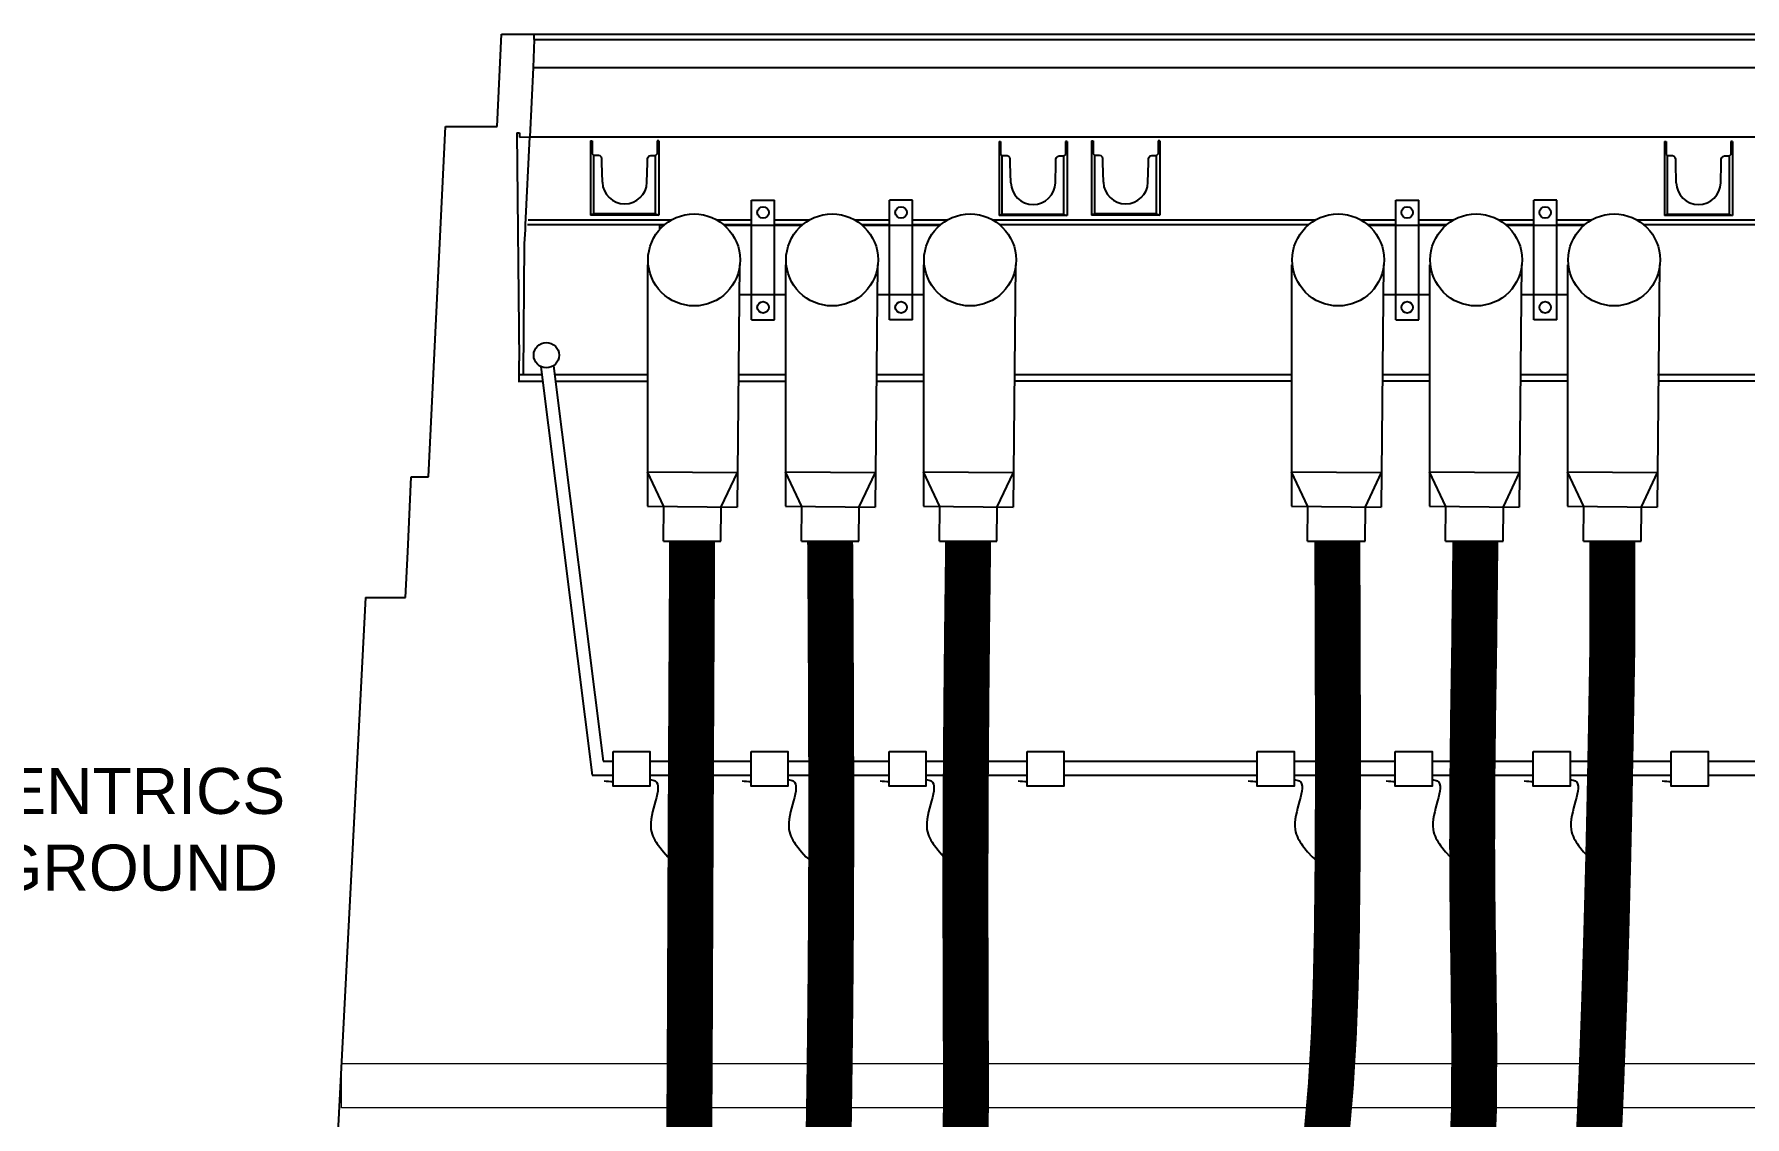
# Model space of a CAD drawing. Header units: feet. Extents: x -208 to 2089, y -974 to 342.
# Drawn here: x 1297.5 to 1371.9, y -518.2 to -471.1 of the extents above; entities that cross this region are included whole.
import ezdxf
from ezdxf import colors
from ezdxf.entities.mleader import LeaderData, LeaderLine
from ezdxf.math import Vec2, Vec3

# ---------------------------------------------------------------- set-up
doc = ezdxf.new("R2010")
doc.units = ezdxf.units.FT
doc.header["$MEASUREMENT"] = 0
for name, color, linetype in [('CABLE', 2, 'Continuous'), ('EQUIPMENT', 6, 'Continuous'), ('TEXT', 1, 'Continuous')]:
    doc.layers.add(name, color=color, linetype=linetype)
doc.layers.add('CONDUIT', color=6, linetype='Continuous', lineweight=18)
doc.styles.add('NEI-A', font='arial.ttf', dxfattribs={"height": 0.1})

msp = doc.modelspace()

# ---------------------------------------------------------------- linework, layer by layer
at = {"layer": 'CABLE', "const_width": 2}
for points in [[(1326.12453, -493.12846), (1326.11824, -494.29594), (1326.11272, -495.32433), (1326.10788, -496.2298), (1326.10363, -497.02853), (1326.09988, -497.7367), (1326.09654, -498.37048), (1326.09353, -498.94605), (1326.09076, -499.47957), (1326.08815, -499.98507), (1326.08567, -500.46795), (1326.0833, -500.93144), (1326.08104, -501.37877), (1326.07886, -501.81319), (1326.07674, -502.23794), (1326.07468, -502.65625), (1326.07265, -503.07136), (1326.07064, -503.48596), (1326.06865, -503.90061), (1326.06668, -504.31529), (1326.06474, -504.73002), (1326.06281, -505.14479), (1326.0609, -505.5596), (1326.05902, -505.97447), (1326.05716, -506.38938), (1326.05532, -506.80434), (1326.05351, -507.21935), (1326.05172, -507.63441), (1326.04995, -508.04952), (1326.0482, -508.46468), (1326.04648, -508.87989), (1326.04477, -509.29515), (1326.04309, -509.71046), (1326.04142, -510.12582), (1326.03977, -510.54122), (1326.03812, -510.95666), (1326.03647, -511.37213), (1326.03482, -511.78762), (1326.03315, -512.20313), (1326.03146, -512.61865), (1326.02975, -513.03417), (1326.02801, -513.44969), (1326.02622, -513.8652), (1326.02439, -514.28069), (1326.0225, -514.69615), (1326.02055, -515.11157), (1326.01852, -515.52695), (1326.01642, -515.94227), (1326.01422, -516.35754), (1326.01193, -516.77273), (1326.00954, -517.18785), (1326.00704, -517.60287), (1326.00441, -518.01781), (1326.00166, -518.43263), (1325.99877, -518.84735), (1325.99574, -519.26195)], [(1332.12453, -493.12846), (1332.14652, -496.72293), (1332.1612, -499.88274), (1332.16934, -502.65847), (1332.1717, -505.10073), (1332.16905, -507.26012), (1332.16214, -509.18722), (1332.15175, -510.93264), (1332.13864, -512.54696), (1332.12352, -514.07246), (1332.10685, -515.51807), (1332.08905, -516.88438), (1332.07053, -518.17198), (1332.0517, -519.38148)], [(1338.12453, -493.12846), (1338.07996, -496.78899), (1338.0478, -499.99336), (1338.02626, -502.78394), (1338.0135, -505.20308), (1338.00772, -507.29312), (1338.0071, -509.09642), (1338.00982, -510.65534), (1338.01407, -512.01222), (1338.01829, -513.20574), (1338.02197, -514.25981), (1338.02485, -515.19469), (1338.02666, -516.03062), (1338.02716, -516.78784), (1338.02607, -517.4866), (1338.02315, -518.14714), (1338.01813, -518.7897), (1338.01076, -519.43121)], [(1354.17819, -493.12846), (1354.18799, -497.06869), (1354.19614, -499.24262), (1354.20103, -501.41975), (1354.20103, -503.60168), (1354.19449, -505.79002), (1354.17978, -507.98638), (1354.1538, -510.19144), (1354.10594, -512.40138), (1354.02319, -514.6109), (1353.89257, -516.8147), (1353.70107, -519.00749), (1353.43571, -521.18398)], [(1360.17819, -493.12846), (1360.12492, -497.76197), (1360.07883, -500.62997), (1360.04708, -503.50274), (1360.03687, -506.38268), (1360.05535, -509.27218), (1360.09863, -512.17133), (1360.1311, -515.07373), (1360.11153, -517.97178), (1359.99866, -520.85792)], [(1366.1287, -493.12846), (1366.1287, -497.95852), (1366.07601, -501.02521), (1366.01693, -504.10098), (1365.94827, -507.19036), (1365.86682, -510.29789), (1365.76939, -513.42811), (1365.65278, -516.58555), (1365.51374, -519.7747)]]:
    msp.add_lwpolyline(points, dxfattribs=at)
at = {"layer": 'CONDUIT'}
msp.add_lwpolyline([(1310.88299, -515.84249), (1415.45543, -515.84249), (1415.45543, -517.77948), (1310.88299, -517.77948)], close=True, dxfattribs=at)
at = {"layer": 'EQUIPMENT'}
for p, q in [((1317.64294, -475.09528), (1317.82971, -471.0819)), ((1317.82971, -471.0819), (1408.5492, -471.0819)), ((1319.253, -471.31515), (1319.20624, -472.52871)), ((1319.253, -471.31515), (1319.253, -471.0819)), ((1319.253, -471.31543), (1407.12592, -471.31543)), ((1319.20624, -472.52871), (1319.06651, -475.53882)), ((1319.20644, -472.52438), (1407.17272, -472.52983)), ((1314.65608, -490.33259), (1315.40286, -475.09556)), ((1315.40286, -475.09556), (1317.64294, -475.09528)), ((1318.50621, -475.37557), (1318.59974, -485.29241)), ((1318.50621, -475.37557), (1318.62298, -475.37557)), ((1318.62298, -475.37557), (1318.62298, -475.56206)), ((1318.62298, -475.56206), (1319.06651, -475.53882)), ((1318.87975, -479.36572), (1319.06651, -475.53882)), ((1319.06651, -475.53882), (1407.31239, -475.53882)), ((1321.71073, -475.72545), (1321.71046, -478.94556)), ((1321.71073, -475.72545), (1321.78073, -475.72517)), ((1321.78073, -475.72517), (1321.78073, -476.28519)), ((1324.60352, -475.72517), (1324.60352, -476.28519)), ((1324.67352, -475.72545), (1324.60352, -475.72517)), ((1324.67352, -475.72545), (1324.67352, -478.94556)), ((1339.46744, -475.74869), (1339.46717, -478.9688)), ((1339.46744, -475.74869), (1339.53745, -475.74841)), ((1339.53745, -475.74841), (1339.53745, -476.30843)), ((1342.36023, -475.74841), (1342.36023, -476.30843)), ((1342.43023, -475.74869), (1342.36023, -475.74841)), ((1342.43023, -475.74869), (1342.43023, -478.9688)), ((1343.49277, -475.72545), (1343.4925, -478.94556)), ((1343.49277, -475.72545), (1343.56277, -475.72517)), ((1343.56277, -475.72517), (1343.56277, -476.28519)), ((1346.38555, -475.72517), (1346.38555, -476.28519)), ((1346.45555, -475.72545), (1346.38555, -475.72517)), ((1346.45555, -475.72545), (1346.45555, -478.94556)), ((1368.39687, -475.74869), (1368.3966, -478.9688)), ((1368.39687, -475.74869), (1368.46688, -475.74841)), ((1368.46688, -475.74841), (1368.46688, -476.30843)), ((1371.28966, -475.74841), (1371.28966, -476.30843)), ((1371.35966, -475.74869), (1371.28966, -475.74841)), ((1371.35966, -475.74869), (1371.35966, -478.9688)), ((1321.78073, -476.28519), (1321.85046, -476.35519)), ((1322.06046, -476.35519), (1321.85046, -476.35519)), ((1321.85074, -476.37871), (1321.85046, -476.35519)), ((1321.85047, -478.8988), (1321.85074, -476.37871)), ((1322.13047, -476.37843), (1322.06046, -476.35519)), ((1322.17695, -476.42519), (1322.13047, -476.37843)), ((1322.20047, -476.49519), (1322.17695, -476.42519)), ((1322.20047, -476.68168), (1322.20047, -476.49519)), ((1322.22371, -477.52171), (1322.20047, -476.68168)), ((1324.16054, -477.52171), (1324.18378, -476.68168)), ((1324.18378, -476.49519), (1324.2073, -476.42519)), ((1324.18378, -476.68168), (1324.18378, -476.49519)), ((1324.2073, -476.42519), (1324.25378, -476.37843)), ((1324.25378, -476.37843), (1324.32379, -476.35519)), ((1324.32379, -476.35519), (1324.53379, -476.35519)), ((1324.53351, -476.37871), (1324.53379, -476.35519)), ((1324.53351, -478.8988), (1324.53351, -476.37871)), ((1324.60352, -476.28519), (1324.53379, -476.35519)), ((1339.53745, -476.30843), (1339.60717, -476.37843)), ((1339.81718, -476.37843), (1339.60717, -476.37843)), ((1339.60745, -476.40195), (1339.60717, -476.37843)), ((1339.60718, -478.92204), (1339.60745, -476.40195)), ((1339.88718, -476.40167), (1339.81718, -476.37843)), ((1339.93366, -476.44843), (1339.88718, -476.40167)), ((1339.95718, -476.51843), (1339.93366, -476.44843)), ((1339.95718, -476.70492), (1339.95718, -476.51843)), ((1339.98042, -477.54495), (1339.95718, -476.70492)), ((1341.91725, -477.54495), (1341.94049, -476.70492)), ((1341.94049, -476.51843), (1341.96401, -476.44843)), ((1341.94049, -476.70492), (1341.94049, -476.51843)), ((1341.96401, -476.44843), (1342.0105, -476.40167)), ((1342.0105, -476.40167), (1342.0805, -476.37843)), ((1342.0805, -476.37843), (1342.29051, -476.37843)), ((1342.29023, -476.40195), (1342.29051, -476.37843)), ((1342.29023, -478.92204), (1342.29023, -476.40195)), ((1342.36023, -476.30843), (1342.29051, -476.37843)), ((1343.56277, -476.28519), (1343.63249, -476.35519)), ((1343.8425, -476.35519), (1343.63249, -476.35519)), ((1343.63277, -476.37871), (1343.63249, -476.35519)), ((1343.6325, -478.8988), (1343.63277, -476.37871)), ((1343.9125, -476.37843), (1343.8425, -476.35519)), ((1343.95898, -476.42519), (1343.9125, -476.37843)), ((1343.98251, -476.49519), (1343.95898, -476.42519)), ((1343.98251, -476.68168), (1343.98251, -476.49519)), ((1344.00575, -477.52171), (1343.98251, -476.68168)), ((1345.94258, -477.52171), (1345.96582, -476.68168)), ((1345.96582, -476.49519), (1345.98934, -476.42519)), ((1345.96582, -476.68168), (1345.96582, -476.49519)), ((1345.98934, -476.42519), (1346.03582, -476.37843)), ((1346.03582, -476.37843), (1346.10582, -476.35519)), ((1346.10582, -476.35519), (1346.31583, -476.35519)), ((1346.31555, -476.37871), (1346.31583, -476.35519)), ((1346.31555, -478.8988), (1346.31555, -476.37871)), ((1346.38555, -476.28519), (1346.31583, -476.35519)), ((1368.46688, -476.30843), (1368.5366, -476.37843)), ((1368.74661, -476.37843), (1368.5366, -476.37843)), ((1368.53688, -476.40195), (1368.5366, -476.37843)), ((1368.53661, -478.92204), (1368.53688, -476.40195)), ((1368.81661, -476.40167), (1368.74661, -476.37843)), ((1368.86309, -476.44843), (1368.81661, -476.40167)), ((1368.88661, -476.51843), (1368.86309, -476.44843)), ((1368.88661, -476.70492), (1368.88661, -476.51843)), ((1368.90985, -477.54495), (1368.88661, -476.70492)), ((1370.84668, -477.54495), (1370.86992, -476.70492)), ((1370.86992, -476.51843), (1370.89344, -476.44843)), ((1370.86992, -476.70492), (1370.86992, -476.51843)), ((1370.89344, -476.44843), (1370.93992, -476.40167)), ((1370.93992, -476.40167), (1371.00993, -476.37843)), ((1371.00993, -476.37843), (1371.21993, -476.37843)), ((1371.21965, -476.40195), (1371.21993, -476.37843)), ((1371.21965, -478.92204), (1371.21965, -476.40195)), ((1371.28966, -476.30843), (1371.21993, -476.37843)), ((1321.85047, -478.8988), (1321.71046, -478.94556)), ((1324.67352, -478.94556), (1321.71046, -478.94556)), ((1324.53351, -478.8988), (1321.85047, -478.8988)), ((1324.53351, -478.8988), (1324.67352, -478.94556)), ((1328.70852, -483.49888), (1328.70852, -478.29888)), ((1328.70852, -478.29888), (1329.70852, -478.29888)), ((1329.70852, -483.49888), (1329.70852, -478.29888)), ((1335.70852, -478.29888), (1334.70852, -478.29888)), ((1334.70852, -483.49888), (1334.70852, -478.29888)), ((1335.70852, -483.49888), (1335.70852, -478.29888)), ((1339.60718, -478.92204), (1339.46717, -478.9688)), ((1342.29023, -478.92204), (1339.60718, -478.92204)), ((1342.29023, -478.92204), (1342.43023, -478.9688)), ((1343.6325, -478.8988), (1343.4925, -478.94556)), ((1346.45555, -478.94556), (1343.4925, -478.94556)), ((1346.31555, -478.8988), (1343.6325, -478.8988)), ((1346.31555, -478.8988), (1346.45555, -478.94556)), ((1356.71269, -483.49888), (1356.71269, -478.29888)), ((1356.71269, -478.29888), (1357.71269, -478.29888)), ((1357.71269, -483.49888), (1357.71269, -478.29888)), ((1363.71269, -478.29888), (1362.71269, -478.29888)), ((1362.71269, -483.49888), (1362.71269, -478.29888)), ((1363.71269, -483.49888), (1363.71269, -478.29888)), ((1368.53661, -478.92204), (1368.3966, -478.9688)), ((1371.21965, -478.92204), (1368.53661, -478.92204)), ((1371.21965, -478.92204), (1371.35966, -478.9688)), ((1318.83299, -480.20547), (1318.88144, -479.57572)), ((1318.88144, -479.57572), (1318.87975, -479.36572)), ((1324.92423, -479.36572), (1318.97299, -479.36572)), ((1318.99623, -479.15571), (1325.22804, -479.15571)), ((1327.189, -479.15571), (1328.70852, -479.15571)), ((1328.70852, -479.36572), (1327.49281, -479.36572)), ((1329.70852, -479.15571), (1331.22804, -479.15571)), ((1330.92423, -479.36572), (1329.70852, -479.36572)), ((1333.189, -479.15571), (1334.70852, -479.15571)), ((1334.70852, -479.36572), (1333.49281, -479.36572)), ((1335.70852, -479.15571), (1337.22804, -479.15571)), ((1336.92423, -479.36572), (1335.70852, -479.36572)), ((1339.17278, -479.15571), (1353.23221, -479.15571)), ((1342.43023, -478.9688), (1339.46717, -478.9688)), ((1352.9284, -479.36572), (1339.4954, -479.36572)), ((1355.19317, -479.15571), (1356.71269, -479.15571)), ((1356.71269, -479.36572), (1355.49698, -479.36572)), ((1357.71269, -479.15571), (1359.23221, -479.15571)), ((1358.9284, -479.36572), (1357.71269, -479.36572)), ((1361.19317, -479.15571), (1362.71269, -479.15571)), ((1362.71269, -479.36572), (1361.49698, -479.36572)), ((1363.71269, -479.15571), (1365.23221, -479.15571)), ((1364.9284, -479.36572), (1363.71269, -479.36572)), ((1367.18175, -479.15571), (1381.23639, -479.15571)), ((1380.93258, -479.36572), (1367.47507, -479.36572)), ((1371.35966, -478.9688), (1368.3966, -478.9688)), ((1318.7865, -485.87567), (1318.83299, -480.20547)), ((1324.18528, -481.10889), (1324.18528, -491.60889)), ((1328.18528, -481.10889), (1328.07892, -491.64819)), ((1330.18528, -481.10889), (1330.18528, -491.60889)), ((1334.18528, -481.10889), (1334.07892, -491.64819)), ((1336.18528, -481.10889), (1336.18528, -491.60889)), ((1340.18528, -481.10889), (1340.07892, -491.64819)), ((1352.18945, -481.10889), (1352.18945, -491.60889)), ((1356.18945, -481.10889), (1356.08309, -491.64819)), ((1358.18945, -481.10889), (1358.18945, -491.60889)), ((1362.18945, -481.10889), (1362.08309, -491.64819)), ((1364.18945, -481.10889), (1364.18945, -491.60889)), ((1368.18945, -481.10889), (1368.08309, -491.64819)), ((1328.70852, -483.49888), (1329.70852, -483.49888)), ((1335.70852, -483.49888), (1334.70852, -483.49888)), ((1356.71269, -483.49888), (1357.71269, -483.49888)), ((1363.71269, -483.49888), (1362.71269, -483.49888)), ((1318.60013, -486.18684), (1318.59974, -485.29241)), ((1319.55172, -485.54059), (1321.78216, -503.30148)), ((1320.09189, -485.50162), (1322.25089, -502.69365)), ((1319.63282, -486.18639), (1318.55526, -486.18686)), ((1318.57074, -485.87567), (1319.5938, -485.87567)), ((1320.13887, -485.87567), (1324.18528, -485.87567)), ((1324.18528, -486.18439), (1320.17786, -486.18615)), ((1330.18528, -486.18177), (1328.13408, -486.18267)), ((1328.13717, -485.87567), (1330.18528, -485.87567)), ((1336.18528, -486.17915), (1334.1341, -486.18004)), ((1334.13717, -485.87567), (1336.18528, -485.87567)), ((1352.18945, -486.17477), (1340.10638, -486.17742)), ((1340.13717, -485.87567), (1352.17614, -485.87567)), ((1358.18945, -486.17214), (1356.13834, -486.17304)), ((1356.14135, -485.87567), (1358.18945, -485.87567)), ((1364.18945, -486.16952), (1362.13837, -486.17042)), ((1362.14135, -485.87567), (1364.18945, -485.87567)), ((1368.10092, -485.87567), (1380.19362, -485.87567)), ((1380.19362, -486.16252), (1368.1262, -486.16517)), ((1313.76956, -493.59947), (1313.90957, -490.33259)), ((1313.90957, -490.33259), (1314.65608, -490.33259)), ((1324.18528, -490.10889), (1328.09405, -490.14834)), ((1324.88979, -491.616), (1324.18528, -490.10889)), ((1327.38954, -491.64123), (1328.09405, -490.14834)), ((1330.18528, -490.10889), (1334.09405, -490.14834)), ((1330.88979, -491.616), (1330.18528, -490.10889)), ((1333.38954, -491.64123), (1334.09405, -490.14834)), ((1336.18528, -490.10889), (1340.09405, -490.14834)), ((1336.88979, -491.616), (1336.18528, -490.10889)), ((1339.38954, -491.64123), (1340.09405, -490.14834)), ((1352.18945, -490.10889), (1356.09823, -490.14834)), ((1352.89397, -491.616), (1352.18945, -490.10889)), ((1355.39371, -491.64123), (1356.09823, -490.14834)), ((1358.18945, -490.10889), (1362.09823, -490.14834)), ((1358.89397, -491.616), (1358.18945, -490.10889)), ((1361.39371, -491.64123), (1362.09823, -490.14834)), ((1364.18945, -490.10889), (1368.09823, -490.14834)), ((1364.89397, -491.616), (1364.18945, -490.10889)), ((1367.39371, -491.64123), (1368.09823, -490.14834)), ((1324.18528, -491.60889), (1328.07892, -491.64819)), ((1324.87453, -493.12846), (1324.88979, -491.616)), ((1327.37453, -493.12846), (1327.38954, -491.64123)), ((1330.18528, -491.60889), (1334.07892, -491.64819)), ((1330.87453, -493.12846), (1330.88979, -491.616)), ((1333.37453, -493.12846), (1333.38954, -491.64123)), ((1336.18528, -491.60889), (1340.07892, -491.64819)), ((1336.87453, -493.12846), (1336.88979, -491.616)), ((1339.37453, -493.12846), (1339.38954, -491.64123)), ((1352.18945, -491.60889), (1356.08309, -491.64819)), ((1352.8787, -493.12846), (1352.89397, -491.616)), ((1355.3787, -493.12846), (1355.39371, -491.64123)), ((1358.18945, -491.60889), (1362.08309, -491.64819)), ((1358.8787, -493.12846), (1358.89397, -491.616)), ((1361.3787, -493.12846), (1361.39371, -491.64123)), ((1364.18945, -491.60889), (1368.08309, -491.64819)), ((1364.8787, -493.12846), (1364.89397, -491.616)), ((1367.3787, -493.12846), (1367.39371, -491.64123)), ((1313.66727, -495.58233), (1313.76956, -493.59947)), ((1324.87453, -493.12846), (1327.37453, -493.12846)), ((1330.87453, -493.12846), (1333.37453, -493.12846)), ((1336.87453, -493.12846), (1339.37453, -493.12846)), ((1352.8787, -493.12846), (1355.3787, -493.12846)), ((1358.8787, -493.12846), (1361.3787, -493.12846)), ((1364.8787, -493.12846), (1367.3787, -493.12846)), ((1311.92598, -495.58278), (1310.68945, -519.39629)), ((1311.92598, -495.58278), (1313.66727, -495.58233)), ((1322.25089, -502.69365), (1322.69092, -502.69365)), ((1324.29179, -502.69365), (1328.69092, -502.69365)), ((1330.29179, -502.69365), (1334.69092, -502.69365)), ((1336.29179, -502.69365), (1340.69092, -502.69365)), ((1342.29179, -502.69365), (1350.69509, -502.69365)), ((1352.29596, -502.69365), (1356.69509, -502.69365)), ((1358.29596, -502.69365), (1362.69509, -502.69365)), ((1364.29596, -502.69365), (1368.69509, -502.69365)), ((1370.29596, -502.69365), (1378.69926, -502.69365)), ((1321.78216, -503.30148), (1322.69092, -503.30148)), ((1324.29179, -503.30148), (1328.69092, -503.30148)), ((1330.29179, -503.30148), (1334.69092, -503.30148)), ((1336.29179, -503.30148), (1340.69092, -503.30148)), ((1342.29179, -503.30148), (1350.69509, -503.30148)), ((1352.29596, -503.30148), (1356.69509, -503.30148)), ((1358.29596, -503.30148), (1362.69509, -503.30148)), ((1364.29596, -503.30148), (1368.69509, -503.30148)), ((1370.29596, -503.30148), (1378.69926, -503.30148))]:
    msp.add_line(p, q, dxfattribs=at)
for points in [[(1324.88565, -479.39888), (1324.70852, -479.39888), (1324.70852, -479.57601)], [(1330.88565, -479.39888), (1327.5314, -479.39888)], [(1336.88565, -479.39888), (1333.5314, -479.39888)], [(1358.88982, -479.39888), (1355.53557, -479.39888)], [(1364.88982, -479.39888), (1361.53557, -479.39888)], [(1328.19338, -482.39888), (1330.20852, -482.39888)], [(1334.19338, -482.39888), (1336.20852, -482.39888)], [(1356.19756, -482.39888), (1358.21269, -482.39888)], [(1362.19756, -482.39888), (1364.21269, -482.39888)]]:
    msp.add_lwpolyline(points, dxfattribs=at)
for points in [[(1322.69092, -502.27637), (1324.29179, -502.27637), (1324.29179, -503.79103), (1322.69092, -503.79103)], [(1328.69092, -502.27637), (1330.29179, -502.27637), (1330.29179, -503.79103), (1328.69092, -503.79103)], [(1334.69092, -502.27637), (1336.29179, -502.27637), (1336.29179, -503.79103), (1334.69092, -503.79103)], [(1340.69092, -502.27637), (1342.29179, -502.27637), (1342.29179, -503.79103), (1340.69092, -503.79103)], [(1350.69509, -502.27637), (1352.29596, -502.27637), (1352.29596, -503.79103), (1350.69509, -503.79103)], [(1356.69509, -502.27637), (1358.29596, -502.27637), (1358.29596, -503.79103), (1356.69509, -503.79103)], [(1362.69509, -502.27637), (1364.29596, -502.27637), (1364.29596, -503.79103), (1362.69509, -503.79103)], [(1368.69509, -502.27637), (1370.29596, -502.27637), (1370.29596, -503.79103), (1368.69509, -503.79103)]]:
    msp.add_lwpolyline(points, close=True, dxfattribs=at)
for centre, radius in [((1326.20852, -480.89888), 2), ((1329.20852, -478.83701), 0.25), ((1332.20852, -480.89888), 2), ((1335.20852, -478.83701), 0.25), ((1338.20852, -480.89888), 2), ((1354.21269, -480.89888), 2), ((1357.21269, -478.83701), 0.25), ((1360.21269, -480.89888), 2), ((1363.21269, -478.83701), 0.25), ((1366.21269, -480.89888), 2), ((1329.20852, -482.96076), 0.25), ((1335.20852, -482.96076), 0.25), ((1357.21269, -482.96076), 0.25), ((1363.21269, -482.96076), 0.25), ((1319.78723, -485.04175), 0.55163)]:
    msp.add_circle(centre, radius, dxfattribs=at)
for centre in [(1323.19213, -477.4944), (1340.94884, -477.51764), (1344.97417, -477.4944), (1369.87827, -477.51764)]:
    msp.add_arc(centre, 0.9688, 181.615638, 358.3677953, dxfattribs=at)
for points in [[(1324.29179, -503.49996), (1324.38335, -503.50652), (1325.01084, -503.64851), (1323.97093, -505.31193), (1327.06211, -510.1569), (1326.58023, -501.40497), (1326.12453, -493.12846)], [(1330.29179, -503.49996), (1330.38335, -503.50652), (1331.01084, -503.64851), (1329.97093, -505.31193), (1333.06211, -510.1569), (1332.58023, -501.40497), (1332.12453, -493.12846)], [(1336.29179, -503.49996), (1336.38335, -503.50652), (1337.01084, -503.64851), (1335.97093, -505.31193), (1339.06211, -510.1569), (1338.58023, -501.40497), (1338.12453, -493.12846)], [(1352.29596, -503.49996), (1352.38752, -503.50652), (1353.01501, -503.64851), (1351.9751, -505.31193), (1355.06629, -510.1569), (1354.58441, -501.40497), (1354.1287, -493.12846)], [(1358.29596, -503.49996), (1358.38752, -503.50652), (1359.01501, -503.64851), (1357.9751, -505.31193), (1361.06629, -510.1569), (1360.58441, -501.40497), (1360.1287, -493.12846)], [(1364.29596, -503.49996), (1364.38752, -503.50652), (1365.01501, -503.64851), (1363.9751, -505.31193), (1367.06629, -510.1569), (1366.58441, -501.40497), (1366.1287, -493.12846)]]:
    msp.add_open_spline(points, degree=3, knots=[1.92478552, 1.92478552, 1.92478552, 1.92478552, 2.22430804, 4.34550598, 5.11052586, 18.42842856, 18.42842856, 18.42842856, 18.42842856], dxfattribs=at)
for points in [[(1322.29262, -503.55884), (1322.42421, -503.5663), (1322.5558, -503.57376), (1322.69092, -503.57843)], [(1328.29262, -503.55884), (1328.42421, -503.5663), (1328.5558, -503.57376), (1328.69092, -503.57843)], [(1334.29262, -503.55884), (1334.42421, -503.5663), (1334.5558, -503.57376), (1334.69092, -503.57843)], [(1340.29262, -503.55884), (1340.42421, -503.5663), (1340.5558, -503.57376), (1340.69092, -503.57843)], [(1350.29679, -503.55884), (1350.42838, -503.5663), (1350.55997, -503.57376), (1350.69509, -503.57843)], [(1356.29679, -503.55884), (1356.42838, -503.5663), (1356.55997, -503.57376), (1356.69509, -503.57843)], [(1362.29679, -503.55884), (1362.42838, -503.5663), (1362.55997, -503.57376), (1362.69509, -503.57843)], [(1368.29679, -503.55884), (1368.42838, -503.5663), (1368.55997, -503.57376), (1368.69509, -503.57843)]]:
    msp.add_open_spline(points, degree=3, dxfattribs=at)

# ---------------------------------------------------------------- texts
at = {"layer": 'TEXT', "insert": (1293.21893, -502.99203), "char_height": 2, "attachment_point": 2, "style": 'NEI-A'}
msp.add_mtext_dynamic_manual_height_columns('CABLE CONCENTRICS BONDED TO GROUND BUS', width=31.334284, gutter_width=1, heights=[0], dxfattribs=at)

# ---------------------------------------------------------------- leaders
at = {"layer": 'TEXT'}
ml = msp.add_multileader_mtext('Standard', dxfattribs=at)
ml.set_content('7#8 COPPER CLAD STEEL STRANDED GROUND RING', color=256, style='NEI-A')
ml.set_leader_properties()
ml.build(insert=Vec2(0, 0))
ml.multileader.update_dxf_attribs({"dogleg_length": 0.0625, "arrow_head_size": 2.14436, "scale": 20})
ctx = ml.context
ctx.base_point, ctx.scale, ctx.char_height, ctx.arrow_head_size, ctx.landing_gap_size, ctx.plane_origin = Vec3(1079.78061, -491.31979), 20, 2, 2.14436, 1.28662, Vec3(1032.74096, -533.77717)
notes = []
notes.append((ctx, [(0, (1, 1, 0), (1078.70843, -491.31979), (1, 0), 1.07218, [(0, [(1072.34055, -502.99793)], 0, [])])]))
ctx.mtext.insert, ctx.mtext.width, ctx.mtext.defined_height, ctx.mtext.line_spacing_factor, ctx.mtext.flow_direction = Vec3(1081.06723, -490.30274), 25.6320738, 4.77359, 0.9, 5
ml = msp.add_multileader_mtext('Standard', dxfattribs=at)
ml.set_content('(TYP.) 10\' BY 3/4" GROUND ROD CONNECTION', color=256, style='NEI-A')
ml.set_leader_properties()
ml.build(insert=Vec2(0, 0))
ml.multileader.update_dxf_attribs({"dogleg_length": 0.0625, "arrow_head_size": 2.14436, "scale": 20})
ctx = ml.context
ctx.base_point, ctx.scale, ctx.char_height, ctx.arrow_head_size, ctx.landing_gap_size, ctx.plane_origin = Vec3(1001.23514, -495.93438), 20, 2, 2.14436, 1.28662, Vec3(952.98743, -534.09883)
notes.append((ctx, [(0, (1, 1, 0), (1000.16296, -495.93438), (1, 0), 1.07218, [(0, [(992.58701, -503.31959)], 0, [])])]))
ctx.mtext.insert, ctx.mtext.width, ctx.mtext.defined_height, ctx.mtext.line_spacing_factor, ctx.mtext.flow_direction = Vec3(1002.52175, -494.91733), 23.5393744, 4.59906, 0.9, 5
ml = msp.add_multileader_mtext('Standard', dxfattribs=at)
ml.set_content('"TEE" GROUND\\PCONNECTOR', color=256, style='NEI-A')
ml.set_leader_properties()
ml.build(insert=Vec2(0, 0))
ml.multileader.update_dxf_attribs({"dogleg_length": 0.0625, "arrow_head_size": 2.14436, "scale": 20})
ctx = ml.context
ctx.base_point, ctx.scale, ctx.char_height, ctx.arrow_head_size, ctx.landing_gap_size, ctx.plane_origin = Vec3(1035.42263, -495.93438), 20, 2, 2.14436, 1.28662, Vec3(987.17493, -534.09883)
notes.append((ctx, [(0, (1, 1, 0), (1034.35045, -495.93438), (1, 0), 1.07218, [(0, [(1026.77451, -503.31959)], 0, [])])]))
ctx.mtext.insert, ctx.mtext.width, ctx.mtext.defined_height, ctx.mtext.line_spacing_factor, ctx.mtext.flow_direction = Vec3(1036.70925, -494.91733), 17.4900693, 4.59906, 0.9, 5
for ctx, leaders in notes:
    for number, flags, end, landing, length, lines in leaders:
        leader = LeaderData()
        leader.index, (leader.has_last_leader_line, leader.has_dogleg_vector, leader.attachment_direction) = number, flags
        leader.last_leader_point, leader.dogleg_vector, leader.dogleg_length = Vec3(end), Vec3(landing), length
        for number, points, colour, breaks in lines:
            line = LeaderLine()
            line.index, line.vertices, line.color, line.breaks = number, Vec3.list(points), colors.encode_raw_color(colour), breaks
            leader.lines.append(line)
        ctx.leaders.append(leader)

doc.saveas('drawing.dxf')
